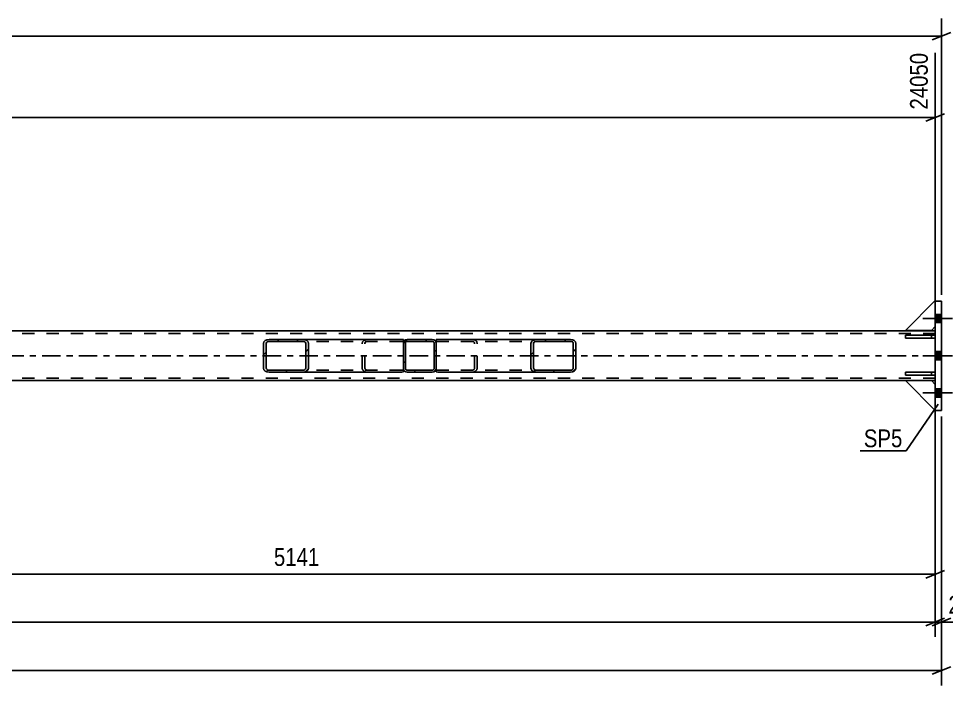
# Model space of a CAD drawing. Header units: millimetres. Extents: x -174 to 1015, y -641 to 200.
# Drawn here: x 716.1 to 865.5, y -308.7 to -201.3 of the extents above; entities that cross this region are included whole.
import ezdxf

# ---------------------------------------------------------------- set-up
doc = ezdxf.new("R2010")
doc.units = ezdxf.units.MM
doc.linetypes.add('DXK_LINE_DOT2', pattern=[3.9198, 1.9599, -1.9599])
doc.linetypes.add('DXK_LINE_DOT3', pattern=[5.9187, 2.979, -0.9799, 0.9799, -0.9799])
doc.styles.add('Arial Narrow', font='ARIALN.TTF', dxfattribs={"height": 0.2})

# ---------------------------------------------------------------- blocks, each defined once
blk = doc.blocks.new('Bolt-814735029-2491 - 2428')
at = {"linetype": 'Continuous'}
for points in [[(863.74, -248.93), (863.74, -250.25), (864.74, -250.25), (864.74, -248.93)], [(863.74, -248.93), (863.74, -250.25), (864.74, -250.25), (864.74, -248.93)], [(863.74, -248.93), (863.74, -250.25), (864.74, -250.25), (864.74, -248.93)], [(863.74, -248.93), (863.74, -250.25), (864.74, -250.25), (864.74, -248.93)], [(863.74, -254.93), (863.74, -256.25), (864.74, -256.25), (864.74, -254.93)], [(863.74, -254.93), (863.74, -256.25), (864.74, -256.25), (864.74, -254.93)], [(863.74, -260.93), (863.74, -262.25), (864.74, -262.25), (864.74, -260.93)], [(863.74, -260.93), (863.74, -262.25), (864.74, -262.25), (864.74, -260.93)], [(863.74, -260.93), (863.74, -262.25), (864.74, -262.25), (864.74, -260.93)], [(863.74, -260.93), (863.74, -262.25), (864.74, -262.25), (864.74, -260.93)]]:
    blk.add_hatch(color=1, dxfattribs=at).paths.add_polyline_path(points)
at = {"color": 1, "linetype": 'Continuous'}
for p, q in [((864.74, -248.93), (863.74, -248.93)), ((864.74, -248.93), (863.74, -248.93)), ((864.74, -248.93), (863.74, -248.93)), ((864.74, -248.93), (863.74, -248.93)), ((866.5, -249.59), (861.74, -249.59)), ((866.5, -249.59), (861.74, -249.59)), ((866.5, -249.59), (861.74, -249.59)), ((866.5, -249.59), (861.74, -249.59)), ((864.74, -250.25), (863.74, -250.25)), ((864.74, -250.25), (863.74, -250.25)), ((864.74, -250.25), (863.74, -250.25)), ((864.74, -250.25), (863.74, -250.25)), ((864.74, -254.93), (863.74, -254.93)), ((864.74, -254.93), (863.74, -254.93)), ((866.5, -255.59), (861.74, -255.59)), ((866.5, -255.59), (861.74, -255.59)), ((864.74, -256.25), (863.74, -256.25)), ((864.74, -256.25), (863.74, -256.25)), ((864.74, -260.93), (863.74, -260.93)), ((864.74, -260.93), (863.74, -260.93)), ((864.74, -260.93), (863.74, -260.93)), ((864.74, -260.93), (863.74, -260.93)), ((866.5, -261.59), (861.74, -261.59)), ((866.5, -261.59), (861.74, -261.59)), ((866.5, -261.59), (861.74, -261.59)), ((866.5, -261.59), (861.74, -261.59)), ((864.74, -262.25), (863.74, -262.25)), ((864.74, -262.25), (863.74, -262.25)), ((864.74, -262.25), (863.74, -262.25)), ((864.74, -262.25), (863.74, -262.25))]:
    blk.add_line(p, q, dxfattribs=at)
blk = doc.blocks.new('Part-814735029-2510 - 2428')
at = {"linetype": 'Continuous'}
h = blk.add_hatch(dxfattribs=at)
h.set_pattern_fill('', scale=0.7, style=0, pattern_type=0)
h.set_pattern_definition([(45, (805.3497, -258.1836), (-1.57154, 1.57154), [])])
h.paths.add_polyline_path([(805.01, -258.23), (805.35, -258.18), (805.63, -258.04), (805.83, -257.84), (805.89, -257.59), (805.89, -253.59), (805.83, -253.35), (805.63, -253.14), (805.35, -253), (805.01, -252.95), (799.52, -252.95), (799.19, -253), (798.9, -253.14), (798.71, -253.35), (798.64, -253.59), (798.64, -257.59), (798.71, -257.84), (798.9, -258.04), (799.19, -258.18), (799.52, -258.23)])
h.paths.add_polyline_path([(799.35, -257.89), (799.21, -257.82), (799.12, -257.71), (799.08, -257.59), (799.08, -253.59), (799.12, -253.47), (799.21, -253.37), (799.35, -253.3), (799.52, -253.27), (805.01, -253.27), (805.18, -253.3), (805.32, -253.37), (805.42, -253.47), (805.45, -253.59), (805.45, -257.59), (805.42, -257.71), (805.32, -257.82), (805.18, -257.89), (805.01, -257.91), (799.52, -257.91)])
at = {"color": 2, "linetype": 'Continuous'}
for p, q in [((783.38, -252.99), (783.64, -252.95)), ((783.38, -252.99), (783.38, -253.59)), ((799.52, -252.95), (783.64, -252.95)), ((798.71, -253.35), (798.64, -253.59)), ((798.64, -257.59), (798.64, -253.59)), ((799.08, -253.59), (799.12, -253.47)), ((799.08, -257.59), (799.08, -253.59)), ((799.52, -252.95), (799.19, -253)), ((799.35, -253.3), (799.52, -253.27)), ((799.52, -252.95), (805.01, -252.95)), ((799.52, -253.27), (805.01, -253.27)), ((805.35, -253), (805.01, -252.95)), ((805.01, -253.27), (805.18, -253.3)), ((805.42, -253.47), (805.45, -253.59)), ((805.45, -257.59), (805.45, -253.59)), ((805.89, -253.59), (805.83, -253.35)), ((805.89, -257.59), (805.89, -253.59)), ((783.38, -258.18), (783.38, -257.59)), ((783.38, -258.2), (783.38, -258.18)), ((783.64, -258.23), (783.38, -258.2)), ((799.52, -258.23), (783.64, -258.23)), ((798.64, -257.59), (798.71, -257.84)), ((799.12, -257.71), (799.08, -257.59)), ((799.19, -258.18), (799.52, -258.23)), ((799.52, -257.91), (799.35, -257.89)), ((799.52, -257.91), (805.01, -257.91)), ((799.52, -258.23), (805.01, -258.23)), ((805.18, -257.89), (805.01, -257.91)), ((805.01, -258.23), (805.35, -258.18)), ((805.45, -257.59), (805.42, -257.71)), ((805.83, -257.84), (805.89, -257.59))]:
    blk.add_line(p, q, dxfattribs=at)
at = {"color": 7, "linetype": 'DXK_LINE_DOT2'}
for p, q in [((783.38, -252.99), (783.38, -253.34)), ((783.47, -253.3), (783.38, -253.34)), ((783.38, -258.04), (783.38, -253.59)), ((783.64, -253.27), (783.47, -253.3)), ((805.01, -253.27), (783.64, -253.27)), ((789.13, -252.95), (789.46, -253)), ((789.3, -253.3), (789.13, -253.27)), ((789.57, -253.59), (789.53, -253.47)), ((789.57, -257.59), (789.57, -253.59)), ((789.94, -253.35), (790.01, -253.59)), ((790.01, -257.59), (790.01, -253.59)), ((805.01, -252.95), (799.52, -252.95)), ((783.38, -257.84), (783.47, -257.89)), ((783.47, -257.89), (783.64, -257.91)), ((805.01, -257.91), (783.64, -257.91)), ((789.13, -257.91), (789.3, -257.89)), ((789.46, -258.18), (789.13, -258.23)), ((789.53, -257.71), (789.57, -257.59)), ((790.01, -257.59), (789.94, -257.84)), ((805.01, -258.23), (799.52, -258.23))]:
    blk.add_line(p, q, dxfattribs=at)
for centre, radius, start, end in [((789.2, -253.68), 0.401, 32.4104, 75.4453), ((789.26, -253.78), 0.802, 32.4104, 75.4453), ((789.2, -257.5), 0.401, 284.5547, 327.5896), ((789.26, -257.41), 0.802, 284.5547, 327.5896)]:
    blk.add_arc(centre, radius, start, end, dxfattribs=at)
at = {"color": 2, "linetype": 'Continuous'}
for centre, radius, start, end in [((799.39, -253.78), 0.802, 104.5547, 147.5896), ((799.46, -253.68), 0.401, 104.5547, 147.5896), ((805.08, -253.68), 0.401, 32.4104, 75.4453), ((805.15, -253.78), 0.802, 32.4104, 75.4453), ((799.39, -257.41), 0.802, 212.4104, 255.4453), ((799.46, -257.5), 0.401, 212.4104, 255.4453), ((805.08, -257.5), 0.401, 284.5547, 327.5896), ((805.15, -257.41), 0.802, 284.5547, 327.5896)]:
    blk.add_arc(centre, radius, start, end, dxfattribs=at)
blk = doc.blocks.new('Part-814735029-2516 - 2428')
at = {"linetype": 'Continuous'}
h = blk.add_hatch(dxfattribs=at)
h.set_pattern_fill('', scale=0.7, style=0, pattern_type=0)
h.set_pattern_definition([(45, (782.9847, -258.1836), (-1.57154, 1.57154), [])])
h.paths.add_polyline_path([(782.74, -258.23), (782.98, -258.18), (783.19, -258.04), (783.33, -257.84), (783.38, -257.59), (783.38, -253.59), (783.33, -253.35), (783.19, -253.14), (782.98, -253), (782.74, -252.95), (778.74, -252.95), (778.49, -253), (778.29, -253.14), (778.15, -253.35), (778.1, -253.59), (778.1, -257.59), (778.15, -257.84), (778.29, -258.04), (778.49, -258.18), (778.74, -258.23)])
h.paths.add_polyline_path([(778.62, -257.89), (778.51, -257.82), (778.44, -257.71), (778.42, -257.59), (778.42, -253.59), (778.44, -253.47), (778.51, -253.37), (778.62, -253.3), (778.74, -253.27), (782.74, -253.27), (782.86, -253.3), (782.97, -253.37), (783.04, -253.47), (783.06, -253.59), (783.06, -257.59), (783.04, -257.71), (782.97, -257.82), (782.86, -257.89), (782.74, -257.91), (778.74, -257.91)])
at = {"color": 7, "linetype": 'DXK_LINE_DOT2'}
for p, q in [((778.1, -253.59), (778.15, -253.35)), ((778.1, -257.59), (778.1, -253.59)), ((778.44, -253.47), (778.42, -253.59)), ((778.42, -257.59), (778.42, -253.59)), ((778.49, -253), (778.74, -252.95)), ((778.74, -253.27), (778.62, -253.3)), ((778.74, -252.95), (782.74, -252.95)), ((778.74, -253.27), (782.74, -253.27)), ((782.74, -252.95), (782.98, -253)), ((782.86, -253.3), (782.74, -253.27)), ((783.06, -253.59), (783.04, -253.47)), ((783.06, -257.59), (783.06, -253.59)), ((783.33, -253.35), (783.38, -253.59)), ((783.38, -257.59), (783.38, -253.59)), ((778.15, -257.84), (778.1, -257.59)), ((778.42, -257.59), (778.44, -257.71)), ((778.74, -258.23), (778.49, -258.18)), ((778.62, -257.89), (778.74, -257.91)), ((778.74, -257.91), (782.74, -257.91)), ((778.74, -258.23), (782.74, -258.23)), ((782.74, -257.91), (782.86, -257.89)), ((782.98, -258.18), (782.74, -258.23)), ((783.04, -257.71), (783.06, -257.59)), ((783.38, -257.59), (783.33, -257.84))]:
    blk.add_line(p, q, dxfattribs=at)
at = {"color": 2, "linetype": 'Continuous'}
for p, q in [((778.15, -253.35), (778.1, -253.59)), ((778.1, -257.59), (778.1, -253.59)), ((778.42, -253.59), (778.44, -253.47)), ((778.42, -257.59), (778.42, -253.59)), ((778.74, -252.95), (778.49, -253)), ((778.62, -253.3), (778.74, -253.27)), ((778.74, -252.95), (782.74, -252.95)), ((778.74, -253.27), (782.74, -253.27)), ((782.98, -253), (782.74, -252.95)), ((782.74, -253.27), (782.86, -253.3)), ((783.04, -253.47), (783.06, -253.59)), ((783.06, -257.59), (783.06, -253.59)), ((783.38, -253.59), (783.33, -253.35)), ((783.38, -257.59), (783.38, -253.59)), ((778.1, -257.59), (778.15, -257.84)), ((778.44, -257.71), (778.42, -257.59)), ((778.49, -258.18), (778.74, -258.23)), ((778.74, -257.91), (778.62, -257.89)), ((778.74, -257.91), (782.74, -257.91)), ((778.74, -258.23), (782.74, -258.23)), ((782.86, -257.89), (782.74, -257.91)), ((782.74, -258.23), (782.98, -258.18)), ((783.06, -257.59), (783.04, -257.71)), ((783.33, -257.84), (783.38, -257.59))]:
    blk.add_line(p, q, dxfattribs=at)
at = {"color": 7, "linetype": 'DXK_LINE_DOT2'}
for centre, radius, start, end in [((778.74, -253.59), 0.64, 112.5, 157.5), ((778.74, -253.59), 0.32, 112.5, 157.5), ((782.74, -253.59), 0.32, 22.5, 67.5), ((782.74, -253.59), 0.64, 22.5, 67.5), ((778.74, -257.59), 0.64, 202.5, 247.5), ((778.74, -257.59), 0.32, 202.5, 247.5), ((782.74, -257.59), 0.32, 292.5, 337.5), ((782.74, -257.59), 0.64, 292.5, 337.5)]:
    blk.add_arc(centre, radius, start, end, dxfattribs=at)
at = {"color": 2, "linetype": 'Continuous'}
for centre, radius, start, end in [((778.74, -253.59), 0.64, 112.5, 157.5), ((778.74, -253.59), 0.32, 112.5, 157.5), ((782.74, -253.59), 0.32, 22.5, 67.5), ((782.74, -253.59), 0.64, 22.5, 67.5), ((778.74, -257.59), 0.64, 202.5, 247.5), ((778.74, -257.59), 0.32, 202.5, 247.5), ((782.74, -257.59), 0.32, 292.5, 337.5), ((782.74, -257.59), 0.64, 292.5, 337.5)]:
    blk.add_arc(centre, radius, start, end, dxfattribs=at)
blk = doc.blocks.new('Part-814735029-2534 - 2428')
at = {"linetype": 'Continuous'}
h = blk.add_hatch(dxfattribs=at)
h.set_pattern_fill('', scale=0.7, style=0, pattern_type=0)
h.set_pattern_definition([(45, (762.2932, -258.1836), (-1.57154, 1.57154), [])])
h.paths.add_polyline_path([(761.96, -258.23), (762.29, -258.18), (762.58, -258.04), (762.77, -257.84), (762.84, -257.59), (762.84, -253.59), (762.77, -253.35), (762.58, -253.14), (762.29, -253), (761.96, -252.95), (756.47, -252.95), (756.13, -253), (755.84, -253.14), (755.65, -253.35), (755.59, -253.59), (755.59, -257.59), (755.65, -257.84), (755.84, -258.04), (756.13, -258.18), (756.47, -258.23)])
h.paths.add_polyline_path([(756.3, -257.89), (756.16, -257.82), (756.06, -257.71), (756.03, -257.59), (756.03, -253.59), (756.06, -253.47), (756.16, -253.37), (756.3, -253.3), (756.47, -253.27), (761.96, -253.27), (762.13, -253.3), (762.27, -253.37), (762.36, -253.47), (762.4, -253.59), (762.4, -257.59), (762.36, -257.71), (762.27, -257.82), (762.13, -257.89), (761.96, -257.91), (756.47, -257.91)])
at = {"color": 2, "linetype": 'Continuous'}
for p, q in [((755.65, -253.35), (755.59, -253.59)), ((755.59, -257.59), (755.59, -253.59)), ((756.03, -253.59), (756.06, -253.47)), ((756.03, -257.59), (756.03, -253.59)), ((756.47, -252.95), (756.13, -253)), ((756.3, -253.3), (756.47, -253.27)), ((756.47, -252.95), (761.96, -252.95)), ((756.47, -253.27), (761.96, -253.27)), ((777.84, -252.95), (761.96, -252.95)), ((762.29, -253), (761.96, -252.95)), ((761.96, -253.27), (762.13, -253.3)), ((762.36, -253.47), (762.4, -253.59)), ((762.4, -257.59), (762.4, -253.59)), ((762.84, -253.59), (762.77, -253.35)), ((762.84, -257.59), (762.84, -253.59)), ((777.84, -252.95), (778.1, -252.99)), ((778.1, -252.99), (778.1, -253)), ((778.1, -253), (778.1, -253.14)), ((778.1, -253.14), (778.1, -253.59)), ((755.59, -257.59), (755.65, -257.84)), ((756.06, -257.71), (756.03, -257.59)), ((756.13, -258.18), (756.47, -258.23)), ((756.47, -257.91), (756.3, -257.89)), ((756.47, -257.91), (761.96, -257.91)), ((756.47, -258.23), (761.96, -258.23)), ((762.13, -257.89), (761.96, -257.91)), ((761.96, -258.23), (762.29, -258.18)), ((777.84, -258.23), (761.96, -258.23)), ((762.4, -257.59), (762.36, -257.71)), ((762.77, -257.84), (762.84, -257.59)), ((777.84, -258.23), (778.1, -258.2)), ((778.1, -258.2), (778.1, -257.59))]:
    blk.add_line(p, q, dxfattribs=at)
at = {"color": 7, "linetype": 'DXK_LINE_DOT2'}
for p, q in [((761.96, -252.95), (756.47, -252.95)), ((777.84, -253.27), (756.47, -253.27)), ((771.47, -253.59), (771.54, -253.35)), ((771.47, -257.59), (771.47, -253.59)), ((771.95, -253.47), (771.91, -253.59)), ((771.91, -257.59), (771.91, -253.59)), ((772.02, -253), (772.35, -252.95)), ((772.35, -253.27), (772.18, -253.3)), ((778.01, -253.3), (777.84, -253.27)), ((778.1, -253.34), (778.01, -253.3)), ((778.1, -252.99), (778.1, -252.99)), ((778.1, -253.14), (778.1, -253.34)), ((778.1, -257.59), (778.1, -253.35)), ((777.84, -257.91), (756.47, -257.91)), ((761.96, -258.23), (756.47, -258.23)), ((771.54, -257.84), (771.47, -257.59)), ((771.91, -257.59), (771.95, -257.71)), ((772.35, -258.23), (772.02, -258.18)), ((772.18, -257.89), (772.35, -257.91)), ((777.84, -257.91), (778.01, -257.89)), ((778.01, -257.89), (778.1, -257.84))]:
    blk.add_line(p, q, dxfattribs=at)
at = {"color": 2, "linetype": 'Continuous'}
for centre, radius, start, end in [((756.33, -253.78), 0.802, 104.5547, 147.5896), ((756.4, -253.68), 0.401, 104.5547, 147.5896), ((762.02, -253.68), 0.401, 32.4104, 75.4453), ((762.09, -253.78), 0.802, 32.4104, 75.4453), ((756.33, -257.41), 0.802, 212.4104, 255.4453), ((756.4, -257.5), 0.401, 212.4104, 255.4453), ((762.02, -257.5), 0.401, 284.5547, 327.5896), ((762.09, -257.41), 0.802, 284.5547, 327.5896)]:
    blk.add_arc(centre, radius, start, end, dxfattribs=at)
at = {"color": 7, "linetype": 'DXK_LINE_DOT2'}
for centre, radius, start, end in [((772.22, -253.78), 0.802, 104.5547, 147.5896), ((772.28, -253.68), 0.401, 104.5547, 147.5896), ((772.22, -257.41), 0.802, 212.4104, 255.4453), ((772.28, -257.5), 0.401, 212.4104, 255.4453)]:
    blk.add_arc(centre, radius, start, end, dxfattribs=at)
blk = doc.blocks.new('Part-814735029-2570 - 2428')
at = {"color": 2, "linetype": 'Continuous'}
for p, q in [((863.74, -264.39), (863.74, -246.79)), ((864.74, -246.79), (863.74, -246.79)), ((864.74, -246.79), (864.74, -264.39)), ((864.74, -264.39), (863.74, -264.39))]:
    blk.add_line(p, q, dxfattribs=at)
blk = doc.blocks.new('Part-814735029-2675 - 2428')
at = {"color": 7, "linetype": 'DXK_LINE_DOT2'}
for p, q in [((863.14, -259.6), (858.94, -259.6)), ((858.94, -259.6), (863.74, -264.4)), ((863.74, -260.2), (863.14, -259.6)), ((863.74, -264.4), (863.74, -260.2))]:
    blk.add_line(p, q, dxfattribs=at)
blk = doc.blocks.new('Part-814735029-2678 - 2428')
at = {"color": 7, "linetype": 'DXK_LINE_DOT2'}
for p, q in [((863.14, -259.6), (858.94, -259.6)), ((858.94, -259.6), (863.74, -264.4)), ((863.74, -260.2), (863.14, -259.6)), ((863.74, -264.4), (863.74, -260.2))]:
    blk.add_line(p, q, dxfattribs=at)
blk = doc.blocks.new('Part-814735029-2681 - 2428')
at = {"color": 2, "linetype": 'Continuous'}
for p, q in [((863.14, -259.6), (858.94, -259.6)), ((858.94, -259.6), (863.74, -264.4)), ((863.74, -260.2), (863.14, -259.6)), ((863.74, -264.39), (863.74, -264.4))]:
    blk.add_line(p, q, dxfattribs=at)
at = {"color": 7, "linetype": 'DXK_LINE_DOT2'}
blk.add_line((863.74, -264.4), (863.74, -260.2), dxfattribs=at)
blk = doc.blocks.new('Part-814735029-2684 - 2428')
at = {"color": 7, "linetype": 'DXK_LINE_DOT2'}
for p, q in [((858.94, -251.5), (863.74, -246.7)), ((863.74, -246.7), (863.74, -250.9)), ((863.74, -250.9), (863.14, -251.5)), ((863.14, -251.5), (858.94, -251.5))]:
    blk.add_line(p, q, dxfattribs=at)
blk = doc.blocks.new('Part-814735029-2713 - 2428')
at = {"color": 7, "linetype": 'DXK_LINE_DOT2'}
for p, q in [((858.94, -251.5), (863.74, -246.7)), ((863.74, -246.7), (863.74, -250.9)), ((863.74, -250.9), (863.14, -251.5)), ((863.14, -251.5), (858.94, -251.5))]:
    blk.add_line(p, q, dxfattribs=at)
blk = doc.blocks.new('Part-814735029-2716 - 2428')
at = {"color": 2, "linetype": 'Continuous'}
for p, q in [((858.94, -251.5), (863.74, -246.7)), ((863.74, -246.7), (863.74, -246.79)), ((863.74, -250.9), (863.14, -251.5)), ((863.14, -251.5), (858.94, -251.5))]:
    blk.add_line(p, q, dxfattribs=at)
at = {"color": 7, "linetype": 'DXK_LINE_DOT2'}
blk.add_line((863.74, -246.79), (863.74, -250.9), dxfattribs=at)
blk = doc.blocks.new('Part-814735029-2717 - 2428')
at = {"color": 7, "linetype": 'DXK_LINE_DOT2'}
for p, q in [((863.74, -252.26), (858.94, -252.26)), ((858.94, -252.26), (858.94, -252.74)), ((863.14, -252.74), (863.14, -252.26)), ((863.74, -252.74), (863.74, -252.26)), ((858.94, -252.74), (863.74, -252.74))]:
    blk.add_line(p, q, dxfattribs=at)
blk = doc.blocks.new('Part-814735029-2718 - 2428')
at = {"color": 7, "linetype": 'DXK_LINE_DOT2'}
for p, q in [((863.74, -258.26), (858.94, -258.26)), ((858.94, -258.26), (858.94, -258.74)), ((863.14, -258.74), (863.14, -258.26)), ((863.74, -258.74), (863.74, -258.26)), ((858.94, -258.74), (863.74, -258.74))]:
    blk.add_line(p, q, dxfattribs=at)
blk = doc.blocks.new('Part-814735029-2719 - 2428')
at = {"color": 2, "linetype": 'Continuous'}
for p, q in [((858.94, -252.74), (858.94, -252.26)), ((858.94, -252.26), (863.74, -252.26)), ((863.74, -252.26), (863.74, -252.74)), ((863.74, -252.74), (858.94, -252.74))]:
    blk.add_line(p, q, dxfattribs=at)
at = {"color": 7, "linetype": 'DXK_LINE_DOT2'}
blk.add_line((863.14, -252.74), (863.14, -252.26), dxfattribs=at)
blk = doc.blocks.new('Part-814735029-2720 - 2428')
at = {"color": 2, "linetype": 'Continuous'}
for p, q in [((858.94, -258.74), (858.94, -258.26)), ((858.94, -258.26), (863.74, -258.26)), ((863.74, -258.26), (863.74, -258.74)), ((863.74, -258.74), (858.94, -258.74))]:
    blk.add_line(p, q, dxfattribs=at)
at = {"color": 7, "linetype": 'DXK_LINE_DOT2'}
blk.add_line((863.14, -258.74), (863.14, -258.26), dxfattribs=at)
blk = doc.blocks.new('Part-814735029-2742 - 2428')
at = {"color": 7, "linetype": 'DXK_LINE_DOT2'}
for p, q in [((863.74, -251.99), (-67.26, -251.99)), ((863.74, -251.59), (863.74, -259.59)), ((863.74, -259.19), (-67.26, -259.19))]:
    blk.add_line(p, q, dxfattribs=at)
at = {"color": 2, "linetype": 'Continuous'}
for p, q in [((863.74, -251.59), (662.74, -251.59)), ((863.74, -259.59), (-67.26, -259.59))]:
    blk.add_line(p, q, dxfattribs=at)
at = {"color": 7, "linetype": 'DXK_LINE_DOT3'}
blk.add_line((-67.26, -255.59), (863.74, -255.59), dxfattribs=at)
blk = doc.blocks.new('StraightDimension-814735029-21260 - 2428')
at = {"color": 7, "linetype": 'Continuous'}
for p, q in [((864.74, -245.79), (864.74, -201.26)), ((-81.16, -204.11), (864.74, -204.11)), ((863.24, -204.71), (866.24, -203.51))]:
    blk.add_line(p, q, dxfattribs=at)
blk = doc.blocks.new('StraightDimension-814735029-2854 - 2428')
at = {"color": 7, "linetype": 'Continuous'}
for p, q in [((863.74, -260.6), (863.74, -293.2)), ((658.1, -264.61), (658.1, -293.2)), ((659.6, -290.2), (656.6, -291.4)), ((658.1, -290.8), (863.74, -290.8)), ((862.24, -291.4), (865.24, -290.2))]:
    blk.add_line(p, q, dxfattribs=at)
at = {"color": 0}
blk.add_wipeout([(765.18, -290.05), (765.18, -285.85), (756.66, -285.85), (756.66, -290.05)], dxfattribs=at)
at = {"color": 3, "style": 'Arial Narrow'}
blk.add_text('5141', height=2.863, dxfattribs=at).set_placement((757.26, -289.45))
blk = doc.blocks.new('StraightDimension-814735029-2905 - 2428')
at = {"color": 7, "linetype": 'Continuous'}
for p, q in [((864.74, -265.48), (864.74, -308.71)), ((863.24, -306.91), (866.24, -305.71)), ((-81.16, -306.31), (864.74, -306.31))]:
    blk.add_line(p, q, dxfattribs=at)
blk = doc.blocks.new('StraightDimension-814735029-2956 - 2428')
at = {"color": 7, "linetype": 'Continuous'}
for p, q in [((863.74, -250.5), (863.74, -206.78)), ((862.24, -217.82), (865.24, -216.62)), ((53.47, -217.22), (863.74, -217.22))]:
    blk.add_line(p, q, dxfattribs=at)
at = {"color": 0, "linetype": 'Continuous'}
blk.add_wipeout([(863.14, -206.18), (858.94, -206.18), (858.94, -216.52), (863.14, -216.52)], dxfattribs=at)
at = {"color": 3, "linetype": 'Continuous', "style": 'Arial Narrow'}
blk.add_text('24050', height=2.863, rotation=90.0002, dxfattribs=at).set_placement((862.54, -215.92))
blk = doc.blocks.new('StraightDimension-814735029-22040 - 2428')
at = {"color": 7, "linetype": 'Continuous'}
for p, q in [((863.74, -265.4), (863.74, -300.89)), ((864.74, -265.39), (864.74, -300.89)), ((862.24, -299.09), (865.24, -297.89)), ((866.24, -297.89), (863.24, -299.09)), ((863.74, -298.49), (864.74, -298.49)), ((864.74, -298.49), (870.65, -298.49)), ((864.74, -298.49), (870.65, -298.49))]:
    blk.add_line(p, q, dxfattribs=at)
at = {"color": 0}
blk.add_wipeout([(870.12, -297.74), (870.12, -293.54), (865.26, -293.54), (865.26, -297.74)], dxfattribs=at)
at = {"color": 3, "style": 'Arial Narrow'}
blk.add_text('25', height=2.863, dxfattribs=at).set_placement((865.86, -297.14))
blk = doc.blocks.new('StraightDimension-814735029-22041 - 2428')
at = {"color": 7, "linetype": 'Continuous'}
for p, q in [((863.74, -265.4), (863.74, -300.89)), ((-80.16, -298.49), (863.74, -298.49)), ((862.24, -299.09), (865.24, -297.89))]:
    blk.add_line(p, q, dxfattribs=at)
blk = doc.blocks.new('Mark-814735029-2566 - 2428')
at = {"color": 0}
blk.add_wipeout([(858.45, -270.33), (858.45, -267.33), (852.24, -267.33), (852.24, -270.33)], dxfattribs=at)
blk.add_wipeout([(858.45, -270.33), (858.45, -267.33), (852.24, -267.33), (852.24, -270.33)], dxfattribs=at)
at = {"color": 30, "linetype": 'Continuous'}
for p in [(864.22, -263.4), (851.64, -270.93)]:
    blk.add_line(p, (859.05, -270.93), dxfattribs=at)
at = {"color": 3, "style": 'Arial Narrow'}
blk.add_text('SP5', height=2.863, dxfattribs=at).set_placement((852.24, -270.33))

msp = doc.modelspace()

# ---------------------------------------------------------------- block references
for name in ['StraightDimension-814735029-21260 - 2428', 'Part-814735029-2684 - 2428', 'Part-814735029-2713 - 2428', 'Part-814735029-2716 - 2428', 'Part-814735029-2570 - 2428', 'Bolt-814735029-2491 - 2428', 'Part-814735029-2742 - 2428', 'Part-814735029-2717 - 2428', 'Part-814735029-2719 - 2428', 'Part-814735029-2534 - 2428', 'Part-814735029-2516 - 2428', 'Part-814735029-2510 - 2428', 'Part-814735029-2718 - 2428', 'Part-814735029-2720 - 2428', 'Part-814735029-2675 - 2428', 'Part-814735029-2678 - 2428', 'Part-814735029-2681 - 2428']:
    msp.add_blockref(name, (0, 0))

# ---------------------------------------------------------------- next in the draw order: block references
for name in ['StraightDimension-814735029-2956 - 2428', 'StraightDimension-814735029-2854 - 2428']:
    msp.add_blockref(name, (0, 0))

# ---------------------------------------------------------------- next in the draw order: block references
msp.add_blockref('StraightDimension-814735029-2905 - 2428', (0, 0))

# ---------------------------------------------------------------- next in the draw order: block references
msp.add_blockref('StraightDimension-814735029-22040 - 2428', (0, 0))

# ---------------------------------------------------------------- next in the draw order: block references
msp.add_blockref('StraightDimension-814735029-22041 - 2428', (0, 0))

# ---------------------------------------------------------------- next in the draw order: block references
msp.add_blockref('Mark-814735029-2566 - 2428', (0, 0))

doc.saveas('drawing.dxf')
